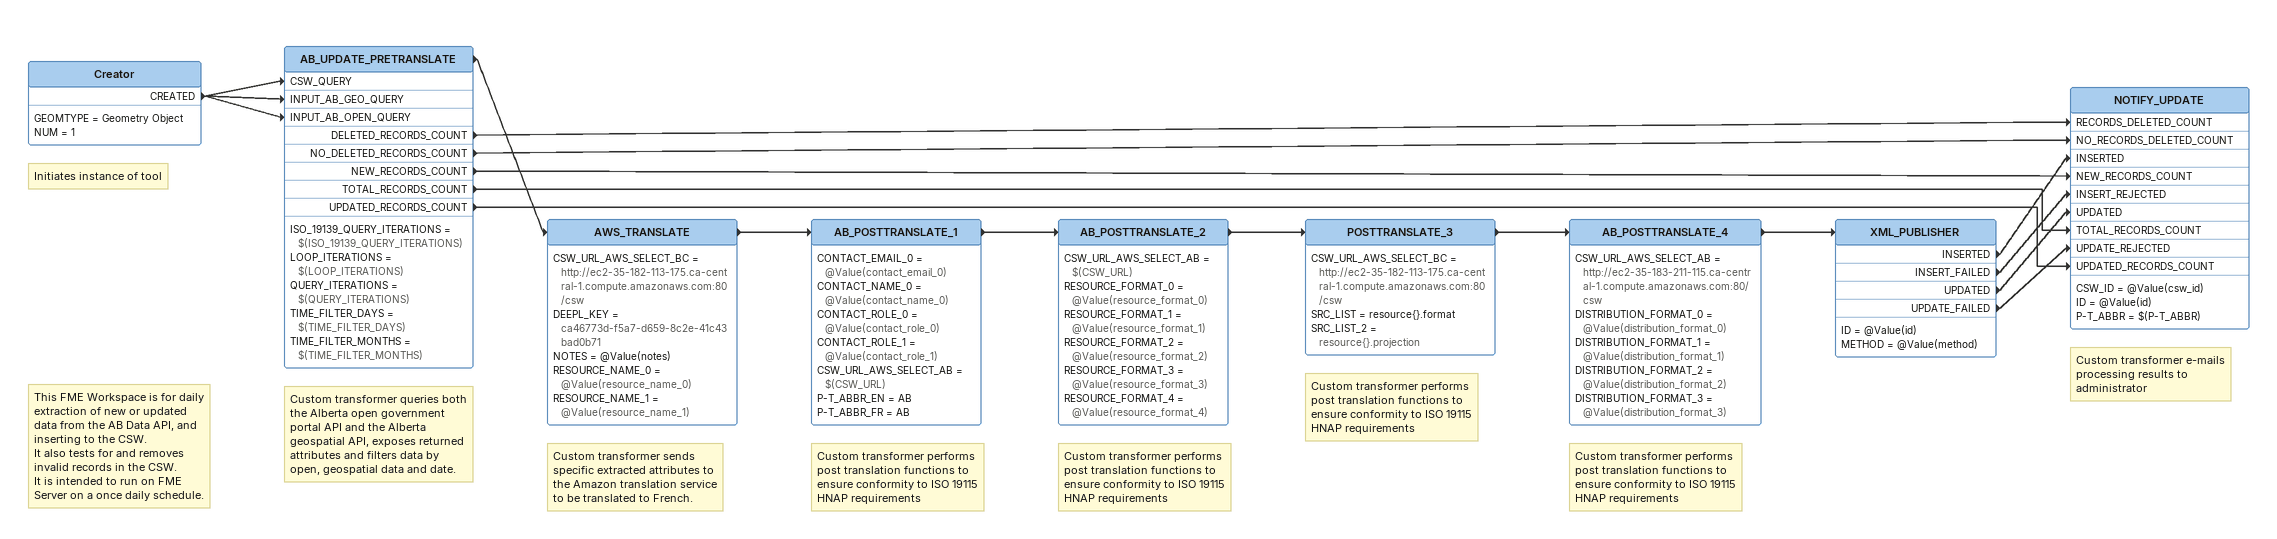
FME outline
Note: Initiates instance of tool
Note: This FME Workspace is for daily extraction of new or updated data from the AB Data API, and inserting to the CSW. / It also tests for and removes invalid records in the CSW. / It is intended to run on FME Server on a once daily schedule.
Creator
    GEOMTYPE = Geometry Object
    NUM = 1
    CREATED -> AB_UPDATE_PRETRANSLATE [CSW_QUERY]
    CREATED -> AB_UPDATE_PRETRANSLATE [INPUT_AB_GEO_QUERY]
    CREATED -> AB_UPDATE_PRETRANSLATE [INPUT_AB_OPEN_QUERY]
Note: Custom transformer queries both the Alberta open government portal API and the Alberta geospatial API, exposes returned attributes and filters data by open, geospatial data and date.
AB_UPDATE_PRETRANSLATE
    ISO_19139_QUERY_ITERATIONS = $(ISO_19139_QUERY_ITERATIONS)
    LOOP_ITERATIONS = $(LOOP_ITERATIONS)
    QUERY_ITERATIONS = $(QUERY_ITERATIONS)
    TIME_FILTER_DAYS = $(TIME_FILTER_DAYS)
    TIME_FILTER_MONTHS = $(TIME_FILTER_MONTHS)
    DELETED_RECORDS_COUNT -> NOTIFY_UPDATE [RECORDS_DELETED_COUNT]
    NO_DELETED_RECORDS_COUNT -> NOTIFY_UPDATE [NO_RECORDS_DELETED_COUNT]
    NEW_RECORDS_COUNT -> NOTIFY_UPDATE [NEW_RECORDS_COUNT]
    -> AWS_TRANSLATE
    TOTAL_RECORDS_COUNT -> NOTIFY_UPDATE [TOTAL_RECORDS_COUNT]
    UPDATED_RECORDS_COUNT -> NOTIFY_UPDATE [UPDATED_RECORDS_COUNT]
Note: Custom transformer sends specific extracted attributes to the Amazon translation service to be translated to French.
AWS_TRANSLATE
    CSW_URL_AWS_SELECT_BC = http://ec2-35-182-113-175.ca-central-1.compute.amazonaws.com:80/csw
    DEEPL_KEY = ca46773d-f5a7-d659-8c2e-41c43bad0b71
    NOTES = @Value(notes)
    RESOURCE_NAME_0 = @Value(resource_name_0)
    RESOURCE_NAME_1 = @Value(resource_name_1)
    -> AB_POSTTRANSLATE_1
Note: Custom transformer performs post translation functions to ensure conformity to ISO 19115 HNAP requirements
AB_POSTTRANSLATE_1
    CONTACT_EMAIL_0 = @Value(contact_email_0)
    CONTACT_NAME_0 = @Value(contact_name_0)
    CONTACT_ROLE_0 = @Value(contact_role_0)
    CONTACT_ROLE_1 = @Value(contact_role_1)
    CSW_URL_AWS_SELECT_AB = $(CSW_URL)
    P-T_ABBR_EN = AB
    P-T_ABBR_FR = AB
    -> AB_POSTTRANSLATE_2
Note: Custom transformer performs post translation functions to ensure conformity to ISO 19115 HNAP requirements
AB_POSTTRANSLATE_2
    CSW_URL_AWS_SELECT_AB = $(CSW_URL)
    RESOURCE_FORMAT_0 = @Value(resource_format_0)
    RESOURCE_FORMAT_1 = @Value(resource_format_1)
    RESOURCE_FORMAT_2 = @Value(resource_format_2)
    RESOURCE_FORMAT_3 = @Value(resource_format_3)
    RESOURCE_FORMAT_4 = @Value(resource_format_4)
    -> POSTTRANSLATE_3
Note: Custom transformer performs post translation functions to ensure conformity to ISO 19115 HNAP requirements
POSTTRANSLATE_3
    CSW_URL_AWS_SELECT_BC = http://ec2-35-182-113-175.ca-central-1.compute.amazonaws.com:80/csw
    SRC_LIST = resource{}.format
    SRC_LIST_2 = resource{}.projection
    -> AB_POSTTRANSLATE_4
Note: Custom transformer performs post translation functions to ensure conformity to ISO 19115 HNAP requirements
AB_POSTTRANSLATE_4
    CSW_URL_AWS_SELECT_AB = http://ec2-35-183-211-115.ca-central-1.compute.amazonaws.com:80/csw
    DISTRIBUTION_FORMAT_0 = @Value(distribution_format_0)
    DISTRIBUTION_FORMAT_1 = @Value(distribution_format_1)
    DISTRIBUTION_FORMAT_2 = @Value(distribution_format_2)
    DISTRIBUTION_FORMAT_3 = @Value(distribution_format_3)
    -> XML_PUBLISHER
XML_PUBLISHER
    ID = @Value(id)
    METHOD = @Value(method)
    INSERTED -> NOTIFY_UPDATE [INSERTED]
    INSERT_FAILED -> NOTIFY_UPDATE [INSERT_REJECTED]
    UPDATED -> NOTIFY_UPDATE [UPDATED]
    UPDATE_FAILED -> NOTIFY_UPDATE [UPDATE_REJECTED]
Note: Custom transformer e-mails processing results to administrator
NOTIFY_UPDATE
    CSW_ID = @Value(csw_id)
    ID = @Value(id)
    P-T_ABBR = $(P-T_ABBR)
